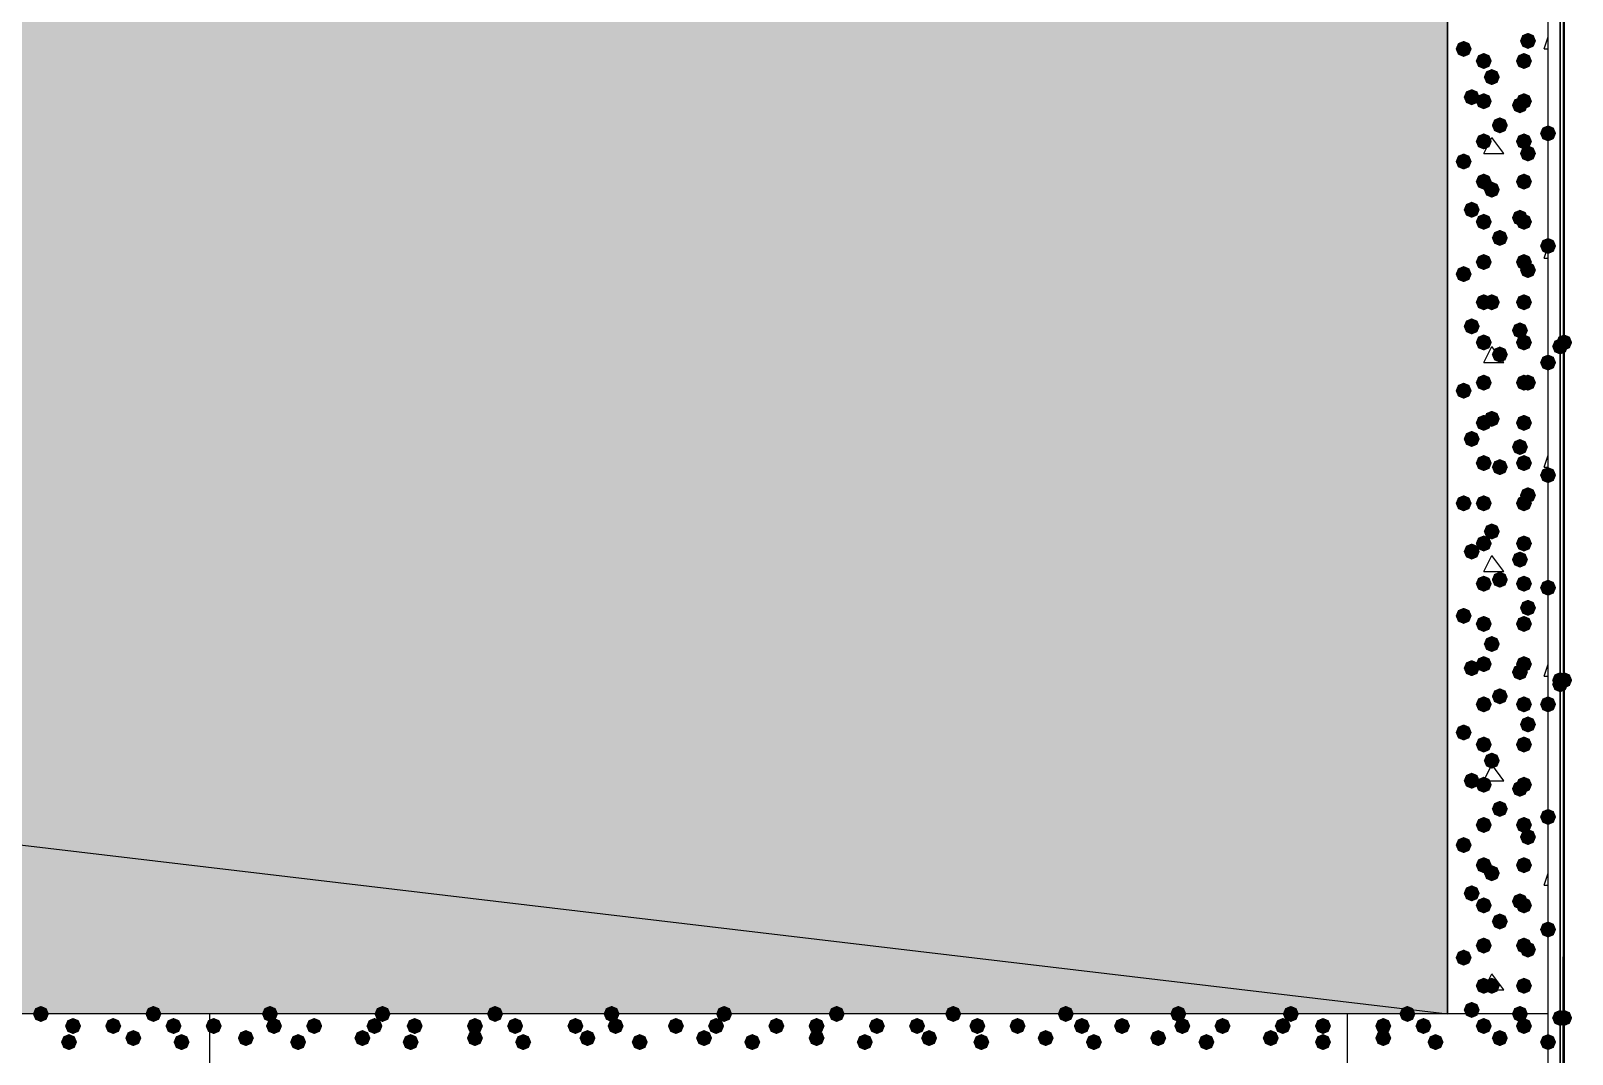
# Model space of a CAD drawing. Header units: millimetres. Extents: x 0 to 420, y 0 to 297.
# Drawn here: x 363.62 to 379.86, y 200.83 to 211.6 of the extents above; entities that cross this region are included whole.
import ezdxf

# ---------------------------------------------------------------- set-up
doc = ezdxf.new("R2010")
doc.units = ezdxf.units.MM
doc.layers.get('0').update_dxf_attribs({"linetype": 'CONTINUOUS'})

msp = doc.modelspace()

# ---------------------------------------------------------------- hatches: boundary and pattern name
at = {"true_color": 0x000007}
h = msp.add_hatch(color=0, dxfattribs=at)
h.paths.add_polyline_path([(379.73, 243.755333), (379.73, 100.160667)], flags=0)
h.paths.add_polyline_path([(379.73, 100.160667), (379.73, 243.755333)], flags=0)
at = {"true_color": 0x000008}
h = msp.add_hatch(color=0, dxfattribs=at)
h.paths.add_polyline_path([(378.544667, 220.345), (217.17, 220.345), (378.544667, 201.252667)], flags=0)
h.paths.add_polyline_path([(217.17, 220.345), (378.544667, 201.252667), (217.17, 201.252667)], flags=0)
for points in [[(379.476, 211.497333), (379.451129, 211.437537), (379.391333, 211.412667), (379.331537, 211.437537), (379.306667, 211.497333), (379.331537, 211.557129), (379.391333, 211.582), (379.451129, 211.557129)], [(378.798667, 211.412667), (378.773796, 211.352871), (378.714, 211.328), (378.654204, 211.352871), (378.629333, 211.412667), (378.654204, 211.472462), (378.714, 211.497333), (378.773796, 211.472463)], [(379.010333, 211.285667), (378.985463, 211.225871), (378.925667, 211.201), (378.865871, 211.225871), (378.841, 211.285667), (378.865871, 211.345462), (378.925667, 211.370333), (378.985462, 211.345463)], [(379.433667, 211.285667), (379.408796, 211.225871), (379.349, 211.201), (379.289204, 211.225871), (379.264333, 211.285667), (379.289204, 211.345462), (379.349, 211.370333), (379.408796, 211.345463)], [(379.095, 211.116333), (379.070129, 211.056537), (379.010333, 211.031667), (378.950538, 211.056537), (378.925667, 211.116333), (378.950537, 211.176129), (379.010333, 211.201), (379.070129, 211.176129)], [(378.883333, 210.904667), (378.858462, 210.844871), (378.798667, 210.82), (378.738871, 210.844871), (378.714, 210.904667), (378.738871, 210.964462), (378.798667, 210.989333), (378.858462, 210.964463)], [(379.010333, 210.862333), (378.985463, 210.802537), (378.925667, 210.777667), (378.865871, 210.802537), (378.841, 210.862333), (378.865871, 210.922129), (378.925667, 210.947), (378.985462, 210.922129)], [(379.391333, 210.82), (379.366463, 210.760204), (379.306667, 210.735333), (379.246871, 210.760204), (379.222, 210.82), (379.246871, 210.879796), (379.306667, 210.904667), (379.366462, 210.879796)], [(379.433667, 210.862333), (379.408796, 210.802537), (379.349, 210.777667), (379.289204, 210.802537), (379.264333, 210.862333), (379.289204, 210.922129), (379.349, 210.947), (379.408796, 210.922129)], [(379.179667, 210.608333), (379.154796, 210.548537), (379.095, 210.523667), (379.035204, 210.548537), (379.010333, 210.608333), (379.035204, 210.668129), (379.095, 210.693), (379.154796, 210.668129)], [(379.687667, 210.523667), (379.662796, 210.463871), (379.603, 210.439), (379.543204, 210.463871), (379.518333, 210.523667), (379.543204, 210.583462), (379.603, 210.608333), (379.662796, 210.583463)], [(379.010333, 210.439), (378.985463, 210.379204), (378.925667, 210.354333), (378.865871, 210.379204), (378.841, 210.439), (378.865871, 210.498796), (378.925667, 210.523667), (378.985462, 210.498796)], [(379.433667, 210.439), (379.408796, 210.379204), (379.349, 210.354333), (379.289204, 210.379204), (379.264333, 210.439), (379.289204, 210.498796), (379.349, 210.523667), (379.408796, 210.498796)], [(378.798667, 210.227333), (378.773796, 210.167537), (378.714, 210.142667), (378.654204, 210.167537), (378.629333, 210.227333), (378.654204, 210.287129), (378.714, 210.312), (378.773796, 210.287129)], [(379.476, 210.312), (379.451129, 210.252204), (379.391333, 210.227333), (379.331537, 210.252204), (379.306667, 210.312), (379.331537, 210.371796), (379.391333, 210.396667), (379.451129, 210.371796)], [(379.010333, 210.015667), (378.985463, 209.955871), (378.925667, 209.931), (378.865871, 209.955871), (378.841, 210.015667), (378.865871, 210.075462), (378.925667, 210.100333), (378.985462, 210.075463)], [(379.433667, 210.015667), (379.408796, 209.955871), (379.349, 209.931), (379.289204, 209.955871), (379.264333, 210.015667), (379.289204, 210.075462), (379.349, 210.100333), (379.408796, 210.075463)], [(379.095, 209.931), (379.070129, 209.871204), (379.010333, 209.846333), (378.950538, 209.871204), (378.925667, 209.931), (378.950537, 209.990796), (379.010333, 210.015667), (379.070129, 209.990796)], [(378.883333, 209.719333), (378.858462, 209.659538), (378.798667, 209.634667), (378.738871, 209.659538), (378.714, 209.719333), (378.738871, 209.779129), (378.798667, 209.804), (378.858462, 209.779129)], [(379.010333, 209.592333), (378.985463, 209.532537), (378.925667, 209.507667), (378.865871, 209.532537), (378.841, 209.592333), (378.865871, 209.652129), (378.925667, 209.677), (378.985462, 209.652129)], [(379.391333, 209.634667), (379.366463, 209.574871), (379.306667, 209.55), (379.246871, 209.574871), (379.222, 209.634667), (379.246871, 209.694462), (379.306667, 209.719333), (379.366462, 209.694463)], [(379.433667, 209.592333), (379.408796, 209.532537), (379.349, 209.507667), (379.289204, 209.532537), (379.264333, 209.592333), (379.289204, 209.652129), (379.349, 209.677), (379.408796, 209.652129)], [(379.179667, 209.423), (379.154796, 209.363204), (379.095, 209.338333), (379.035204, 209.363204), (379.010333, 209.423), (379.035204, 209.482796), (379.095, 209.507667), (379.154796, 209.482796)], [(379.687667, 209.338333), (379.662796, 209.278537), (379.603, 209.253667), (379.543204, 209.278537), (379.518333, 209.338333), (379.543204, 209.398129), (379.603, 209.423), (379.662796, 209.398129)], [(378.798667, 209.042), (378.773796, 208.982204), (378.714, 208.957333), (378.654204, 208.982204), (378.629333, 209.042), (378.654204, 209.101796), (378.714, 209.126667), (378.773796, 209.101796)], [(379.010333, 209.169), (378.985463, 209.109204), (378.925667, 209.084333), (378.865871, 209.109204), (378.841, 209.169), (378.865871, 209.228796), (378.925667, 209.253667), (378.985462, 209.228796)], [(379.433667, 209.169), (379.408796, 209.109204), (379.349, 209.084333), (379.289204, 209.109204), (379.264333, 209.169), (379.289204, 209.228796), (379.349, 209.253667), (379.408796, 209.228796)], [(379.476, 209.084333), (379.451129, 209.024538), (379.391333, 208.999667), (379.331537, 209.024538), (379.306667, 209.084333), (379.331537, 209.144129), (379.391333, 209.169), (379.451129, 209.144129)], [(379.010333, 208.745667), (378.985463, 208.685871), (378.925667, 208.661), (378.865871, 208.685871), (378.841, 208.745667), (378.865871, 208.805462), (378.925667, 208.830333), (378.985462, 208.805463)], [(379.095, 208.745667), (379.070129, 208.685871), (379.010333, 208.661), (378.950538, 208.685871), (378.925667, 208.745667), (378.950537, 208.805462), (379.010333, 208.830333), (379.070129, 208.805463)], [(379.433667, 208.745667), (379.408796, 208.685871), (379.349, 208.661), (379.289204, 208.685871), (379.264333, 208.745667), (379.289204, 208.805462), (379.349, 208.830333), (379.408796, 208.805463)], [(378.883333, 208.491667), (378.858462, 208.431871), (378.798667, 208.407), (378.738871, 208.431871), (378.714, 208.491667), (378.738871, 208.551462), (378.798667, 208.576333), (378.858462, 208.551463)], [(379.391333, 208.449333), (379.366463, 208.389537), (379.306667, 208.364667), (379.246871, 208.389537), (379.222, 208.449333), (379.246871, 208.509129), (379.306667, 208.534), (379.366462, 208.509129)], [(379.010333, 208.322333), (378.985463, 208.262537), (378.925667, 208.237667), (378.865871, 208.262537), (378.841, 208.322333), (378.865871, 208.382129), (378.925667, 208.407), (378.985462, 208.382129)], [(379.433667, 208.322333), (379.408796, 208.262537), (379.349, 208.237667), (379.289204, 208.262537), (379.264333, 208.322333), (379.289204, 208.382129), (379.349, 208.407), (379.408796, 208.382129)], [(379.179667, 208.195333), (379.154796, 208.135537), (379.095, 208.110667), (379.035204, 208.135537), (379.010333, 208.195333), (379.035204, 208.255129), (379.095, 208.28), (379.154796, 208.255129)], [(379.687667, 208.110667), (379.662796, 208.050871), (379.603, 208.026), (379.543204, 208.050871), (379.518333, 208.110667), (379.543204, 208.170462), (379.603, 208.195333), (379.662796, 208.170463)], [(379.010333, 207.899), (378.985463, 207.839204), (378.925667, 207.814333), (378.865871, 207.839204), (378.841, 207.899), (378.865871, 207.958796), (378.925667, 207.983667), (378.985462, 207.958796)], [(379.433667, 207.899), (379.408796, 207.839204), (379.349, 207.814333), (379.289204, 207.839204), (379.264333, 207.899), (379.289204, 207.958796), (379.349, 207.983667), (379.408796, 207.958796)], [(379.476, 207.899), (379.451129, 207.839204), (379.391333, 207.814333), (379.331537, 207.839204), (379.306667, 207.899), (379.331537, 207.958796), (379.391333, 207.983667), (379.451129, 207.958796)], [(378.798667, 207.814333), (378.773796, 207.754537), (378.714, 207.729667), (378.654204, 207.754537), (378.629333, 207.814333), (378.654204, 207.874129), (378.714, 207.899), (378.773796, 207.874129)], [(379.010333, 207.475667), (378.985463, 207.415871), (378.925667, 207.391), (378.865871, 207.415871), (378.841, 207.475667), (378.865871, 207.535462), (378.925667, 207.560333), (378.985462, 207.535463)], [(379.095, 207.518), (379.070129, 207.458204), (379.010333, 207.433333), (378.950538, 207.458204), (378.925667, 207.518), (378.950537, 207.577796), (379.010333, 207.602667), (379.070129, 207.577796)], [(379.433667, 207.475667), (379.408796, 207.415871), (379.349, 207.391), (379.289204, 207.415871), (379.264333, 207.475667), (379.289204, 207.535462), (379.349, 207.560333), (379.408796, 207.535463)], [(378.883333, 207.306333), (378.858462, 207.246537), (378.798667, 207.221667), (378.738871, 207.246537), (378.714, 207.306333), (378.738871, 207.366129), (378.798667, 207.391), (378.858462, 207.366129)], [(379.391333, 207.221667), (379.366463, 207.161871), (379.306667, 207.137), (379.246871, 207.161871), (379.222, 207.221667), (379.246871, 207.281462), (379.306667, 207.306333), (379.366462, 207.281463)], [(379.010333, 207.052333), (378.985463, 206.992537), (378.925667, 206.967667), (378.865871, 206.992537), (378.841, 207.052333), (378.865871, 207.112129), (378.925667, 207.137), (378.985462, 207.112129)], [(379.179667, 207.01), (379.154796, 206.950204), (379.095, 206.925333), (379.035204, 206.950204), (379.010333, 207.01), (379.035204, 207.069796), (379.095, 207.094667), (379.154796, 207.069796)], [(379.433667, 207.052333), (379.408796, 206.992537), (379.349, 206.967667), (379.289204, 206.992537), (379.264333, 207.052333), (379.289204, 207.112129), (379.349, 207.137), (379.408796, 207.112129)], [(379.687667, 206.925333), (379.662796, 206.865537), (379.603, 206.840667), (379.543204, 206.865537), (379.518333, 206.925333), (379.543204, 206.985129), (379.603, 207.01), (379.662796, 206.985129)], [(378.798667, 206.629), (378.773796, 206.569204), (378.714, 206.544333), (378.654204, 206.569204), (378.629333, 206.629), (378.654204, 206.688796), (378.714, 206.713667), (378.773796, 206.688796)], [(379.010333, 206.629), (378.985463, 206.569204), (378.925667, 206.544333), (378.865871, 206.569204), (378.841, 206.629), (378.865871, 206.688796), (378.925667, 206.713667), (378.985462, 206.688796)], [(379.433667, 206.629), (379.408796, 206.569204), (379.349, 206.544333), (379.289204, 206.569204), (379.264333, 206.629), (379.289204, 206.688796), (379.349, 206.713667), (379.408796, 206.688796)], [(379.476, 206.713667), (379.451129, 206.653871), (379.391333, 206.629), (379.331537, 206.653871), (379.306667, 206.713667), (379.331537, 206.773462), (379.391333, 206.798333), (379.451129, 206.773463)], [(379.095, 206.332667), (379.070129, 206.272871), (379.010333, 206.248), (378.950538, 206.272871), (378.925667, 206.332667), (378.950537, 206.392462), (379.010333, 206.417333), (379.070129, 206.392463)], [(378.883333, 206.121), (378.858462, 206.061204), (378.798667, 206.036333), (378.738871, 206.061204), (378.714, 206.121), (378.738871, 206.180796), (378.798667, 206.205667), (378.858462, 206.180796)], [(379.010333, 206.205667), (378.985463, 206.145871), (378.925667, 206.121), (378.865871, 206.145871), (378.841, 206.205667), (378.865871, 206.265462), (378.925667, 206.290333), (378.985462, 206.265463)], [(379.433667, 206.205667), (379.408796, 206.145871), (379.349, 206.121), (379.289204, 206.145871), (379.264333, 206.205667), (379.289204, 206.265462), (379.349, 206.290333), (379.408796, 206.265463)], [(379.391333, 206.036333), (379.366463, 205.976537), (379.306667, 205.951667), (379.246871, 205.976537), (379.222, 206.036333), (379.246871, 206.096129), (379.306667, 206.121), (379.366462, 206.096129)], [(379.010333, 205.782333), (378.985463, 205.722537), (378.925667, 205.697667), (378.865871, 205.722537), (378.841, 205.782333), (378.865871, 205.842129), (378.925667, 205.867), (378.985462, 205.842129)], [(379.179667, 205.824667), (379.154796, 205.764871), (379.095, 205.74), (379.035204, 205.764871), (379.010333, 205.824667), (379.035204, 205.884462), (379.095, 205.909333), (379.154796, 205.884463)], [(379.433667, 205.782333), (379.408796, 205.722537), (379.349, 205.697667), (379.289204, 205.722537), (379.264333, 205.782333), (379.289204, 205.842129), (379.349, 205.867), (379.408796, 205.842129)], [(379.687667, 205.74), (379.662796, 205.680204), (379.603, 205.655333), (379.543204, 205.680204), (379.518333, 205.74), (379.543204, 205.799796), (379.603, 205.824667), (379.662796, 205.799796)], [(379.476, 205.528333), (379.451129, 205.468537), (379.391333, 205.443667), (379.331537, 205.468537), (379.306667, 205.528333), (379.331537, 205.588129), (379.391333, 205.613), (379.451129, 205.588129)], [(378.798667, 205.443667), (378.773796, 205.383871), (378.714, 205.359), (378.654204, 205.383871), (378.629333, 205.443667), (378.654204, 205.503462), (378.714, 205.528333), (378.773796, 205.503463)], [(379.010333, 205.359), (378.985463, 205.299204), (378.925667, 205.274333), (378.865871, 205.299204), (378.841, 205.359), (378.865871, 205.418796), (378.925667, 205.443667), (378.985462, 205.418796)], [(379.433667, 205.359), (379.408796, 205.299204), (379.349, 205.274333), (379.289204, 205.299204), (379.264333, 205.359), (379.289204, 205.418796), (379.349, 205.443667), (379.408796, 205.418796)], [(379.095, 205.147333), (379.070129, 205.087537), (379.010333, 205.062667), (378.950538, 205.087537), (378.925667, 205.147333), (378.950537, 205.207129), (379.010333, 205.232), (379.070129, 205.207129)], [(378.883333, 204.893333), (378.858462, 204.833537), (378.798667, 204.808667), (378.738871, 204.833537), (378.714, 204.893333), (378.738871, 204.953129), (378.798667, 204.978), (378.858462, 204.953129)], [(379.010333, 204.935667), (378.985463, 204.875871), (378.925667, 204.851), (378.865871, 204.875871), (378.841, 204.935667), (378.865871, 204.995462), (378.925667, 205.020333), (378.985462, 204.995463)], [(379.391333, 204.851), (379.366463, 204.791204), (379.306667, 204.766333), (379.246871, 204.791204), (379.222, 204.851), (379.246871, 204.910796), (379.306667, 204.935667), (379.366462, 204.910796)], [(379.433667, 204.935667), (379.408796, 204.875871), (379.349, 204.851), (379.289204, 204.875871), (379.264333, 204.935667), (379.289204, 204.995462), (379.349, 205.020333), (379.408796, 204.995463)], [(379.010333, 204.512333), (378.985463, 204.452537), (378.925667, 204.427667), (378.865871, 204.452537), (378.841, 204.512333), (378.865871, 204.572129), (378.925667, 204.597), (378.985462, 204.572129)], [(379.179667, 204.597), (379.154796, 204.537204), (379.095, 204.512333), (379.035204, 204.537204), (379.010333, 204.597), (379.035204, 204.656796), (379.095, 204.681667), (379.154796, 204.656796)], [(379.433667, 204.512333), (379.408796, 204.452537), (379.349, 204.427667), (379.289204, 204.452537), (379.264333, 204.512333), (379.289204, 204.572129), (379.349, 204.597), (379.408796, 204.572129)], [(379.687667, 204.512333), (379.662796, 204.452537), (379.603, 204.427667), (379.543204, 204.452537), (379.518333, 204.512333), (379.543204, 204.572129), (379.603, 204.597), (379.662796, 204.572129)], [(378.798667, 204.216), (378.773796, 204.156204), (378.714, 204.131333), (378.654204, 204.156204), (378.629333, 204.216), (378.654204, 204.275796), (378.714, 204.300667), (378.773796, 204.275796)], [(379.476, 204.300667), (379.451129, 204.240871), (379.391333, 204.216), (379.331537, 204.240871), (379.306667, 204.300667), (379.331537, 204.360462), (379.391333, 204.385333), (379.451129, 204.360463)], [(379.010333, 204.089), (378.985463, 204.029204), (378.925667, 204.004333), (378.865871, 204.029204), (378.841, 204.089), (378.865871, 204.148796), (378.925667, 204.173667), (378.985462, 204.148796)], [(379.433667, 204.089), (379.408796, 204.029204), (379.349, 204.004333), (379.289204, 204.029204), (379.264333, 204.089), (379.289204, 204.148796), (379.349, 204.173667), (379.408796, 204.148796)], [(379.095, 203.919667), (379.070129, 203.859871), (379.010333, 203.835), (378.950538, 203.859871), (378.925667, 203.919667), (378.950537, 203.979462), (379.010333, 204.004333), (379.070129, 203.979463)], [(378.883333, 203.708), (378.858462, 203.648204), (378.798667, 203.623333), (378.738871, 203.648204), (378.714, 203.708), (378.738871, 203.767796), (378.798667, 203.792667), (378.858462, 203.767796)], [(379.010333, 203.665667), (378.985463, 203.605871), (378.925667, 203.581), (378.865871, 203.605871), (378.841, 203.665667), (378.865871, 203.725462), (378.925667, 203.750333), (378.985462, 203.725463)], [(379.433667, 203.665667), (379.408796, 203.605871), (379.349, 203.581), (379.289204, 203.605871), (379.264333, 203.665667), (379.289204, 203.725462), (379.349, 203.750333), (379.408796, 203.725463)], [(379.391333, 203.623333), (379.366463, 203.563538), (379.306667, 203.538667), (379.246871, 203.563538), (379.222, 203.623333), (379.246871, 203.683129), (379.306667, 203.708), (379.366462, 203.683129)], [(379.179667, 203.411667), (379.154796, 203.351871), (379.095, 203.327), (379.035204, 203.351871), (379.010333, 203.411667), (379.035204, 203.471462), (379.095, 203.496333), (379.154796, 203.471463)], [(379.010333, 203.242333), (378.985463, 203.182537), (378.925667, 203.157667), (378.865871, 203.182537), (378.841, 203.242333), (378.865871, 203.302129), (378.925667, 203.327), (378.985462, 203.302129)], [(379.433667, 203.242333), (379.408796, 203.182537), (379.349, 203.157667), (379.289204, 203.182537), (379.264333, 203.242333), (379.289204, 203.302129), (379.349, 203.327), (379.408796, 203.302129)], [(379.687667, 203.327), (379.662796, 203.267204), (379.603, 203.242333), (379.543204, 203.267204), (379.518333, 203.327), (379.543204, 203.386796), (379.603, 203.411667), (379.662796, 203.386796)], [(378.798667, 203.030667), (378.773796, 202.970871), (378.714, 202.946), (378.654204, 202.970871), (378.629333, 203.030667), (378.654204, 203.090462), (378.714, 203.115333), (378.773796, 203.090463)], [(379.476, 203.115333), (379.451129, 203.055537), (379.391333, 203.030667), (379.331537, 203.055537), (379.306667, 203.115333), (379.331537, 203.175129), (379.391333, 203.2), (379.451129, 203.175129)], [(379.010333, 202.819), (378.985463, 202.759204), (378.925667, 202.734333), (378.865871, 202.759204), (378.841, 202.819), (378.865871, 202.878796), (378.925667, 202.903667), (378.985462, 202.878796)], [(379.095, 202.734333), (379.070129, 202.674537), (379.010333, 202.649667), (378.950538, 202.674537), (378.925667, 202.734333), (378.950537, 202.794129), (379.010333, 202.819), (379.070129, 202.794129)], [(379.433667, 202.819), (379.408796, 202.759204), (379.349, 202.734333), (379.289204, 202.759204), (379.264333, 202.819), (379.289204, 202.878796), (379.349, 202.903667), (379.408796, 202.878796)], [(378.883333, 202.522667), (378.858462, 202.462871), (378.798667, 202.438), (378.738871, 202.462871), (378.714, 202.522667), (378.738871, 202.582462), (378.798667, 202.607333), (378.858462, 202.582463)], [(379.010333, 202.395667), (378.985463, 202.335871), (378.925667, 202.311), (378.865871, 202.335871), (378.841, 202.395667), (378.865871, 202.455462), (378.925667, 202.480333), (378.985462, 202.455463)], [(379.391333, 202.438), (379.366463, 202.378204), (379.306667, 202.353333), (379.246871, 202.378204), (379.222, 202.438), (379.246871, 202.497796), (379.306667, 202.522667), (379.366462, 202.497796)], [(379.433667, 202.395667), (379.408796, 202.335871), (379.349, 202.311), (379.289204, 202.335871), (379.264333, 202.395667), (379.289204, 202.455462), (379.349, 202.480333), (379.408796, 202.455463)], [(379.179667, 202.226333), (379.154796, 202.166537), (379.095, 202.141667), (379.035204, 202.166537), (379.010333, 202.226333), (379.035204, 202.286129), (379.095, 202.311), (379.154796, 202.286129)], [(379.687667, 202.141667), (379.662796, 202.081871), (379.603, 202.057), (379.543204, 202.081871), (379.518333, 202.141667), (379.543204, 202.201462), (379.603, 202.226333), (379.662796, 202.201463)], [(379.010333, 201.972333), (378.985463, 201.912537), (378.925667, 201.887667), (378.865871, 201.912537), (378.841, 201.972333), (378.865871, 202.032129), (378.925667, 202.057), (378.985462, 202.032129)], [(379.433667, 201.972333), (379.408796, 201.912537), (379.349, 201.887667), (379.289204, 201.912537), (379.264333, 201.972333), (379.289204, 202.032129), (379.349, 202.057), (379.408796, 202.032129)], [(379.476, 201.93), (379.451129, 201.870204), (379.391333, 201.845333), (379.331537, 201.870204), (379.306667, 201.93), (379.331537, 201.989796), (379.391333, 202.014667), (379.451129, 201.989796)], [(378.798667, 201.845333), (378.773796, 201.785537), (378.714, 201.760667), (378.654204, 201.785537), (378.629333, 201.845333), (378.654204, 201.905129), (378.714, 201.93), (378.773796, 201.905129)], [(379.010333, 201.549), (378.985463, 201.489204), (378.925667, 201.464333), (378.865871, 201.489204), (378.841, 201.549), (378.865871, 201.608796), (378.925667, 201.633667), (378.985462, 201.608796)], [(379.095, 201.549), (379.070129, 201.489204), (379.010333, 201.464333), (378.950538, 201.489204), (378.925667, 201.549), (378.950537, 201.608796), (379.010333, 201.633667), (379.070129, 201.608796)], [(379.433667, 201.549), (379.408796, 201.489204), (379.349, 201.464333), (379.289204, 201.489204), (379.264333, 201.549), (379.289204, 201.608796), (379.349, 201.633667), (379.408796, 201.608796)], [(366.225667, 201.252667), (366.200796, 201.192871), (366.141, 201.168), (366.081204, 201.192871), (366.056333, 201.252667), (366.081204, 201.312462), (366.141, 201.337333), (366.200796, 201.312463)], [(367.411, 201.252667), (367.386129, 201.192871), (367.326333, 201.168), (367.266538, 201.192871), (367.241667, 201.252667), (367.266537, 201.312462), (367.326333, 201.337333), (367.386129, 201.312463)], [(368.596333, 201.252667), (368.571462, 201.192871), (368.511667, 201.168), (368.451871, 201.192871), (368.427, 201.252667), (368.451871, 201.312462), (368.511667, 201.337333), (368.571462, 201.312463)], [(369.824, 201.252667), (369.799129, 201.192871), (369.739333, 201.168), (369.679537, 201.192871), (369.654667, 201.252667), (369.679537, 201.312462), (369.739333, 201.337333), (369.799129, 201.312463)], [(371.009333, 201.252667), (370.984462, 201.192871), (370.924667, 201.168), (370.864871, 201.192871), (370.84, 201.252667), (370.864871, 201.312462), (370.924667, 201.337333), (370.984462, 201.312463)], [(372.194667, 201.252667), (372.169796, 201.192871), (372.11, 201.168), (372.050204, 201.192871), (372.025333, 201.252667), (372.050204, 201.312462), (372.11, 201.337333), (372.169796, 201.312463)], [(373.422333, 201.252667), (373.397462, 201.192871), (373.337667, 201.168), (373.277871, 201.192871), (373.253, 201.252667), (373.277871, 201.312462), (373.337667, 201.337333), (373.397462, 201.312463)], [(374.607667, 201.252667), (374.582796, 201.192871), (374.523, 201.168), (374.463204, 201.192871), (374.438333, 201.252667), (374.463204, 201.312462), (374.523, 201.337333), (374.582796, 201.312463)], [(375.793, 201.252667), (375.768129, 201.192871), (375.708333, 201.168), (375.648537, 201.192871), (375.623667, 201.252667), (375.648537, 201.312462), (375.708333, 201.337333), (375.768129, 201.312463)], [(376.978333, 201.252667), (376.953463, 201.192871), (376.893667, 201.168), (376.833871, 201.192871), (376.809, 201.252667), (376.833871, 201.312462), (376.893667, 201.337333), (376.953462, 201.312463)], [(378.883333, 201.295), (378.858462, 201.235204), (378.798667, 201.210333), (378.738871, 201.235204), (378.714, 201.295), (378.738871, 201.354796), (378.798667, 201.379667), (378.858462, 201.354796)], [(365.633, 201.125667), (365.608129, 201.065871), (365.548333, 201.041), (365.488538, 201.065871), (365.463667, 201.125667), (365.488537, 201.185462), (365.548333, 201.210333), (365.608129, 201.185463)], [(366.268, 201.125667), (366.243129, 201.065871), (366.183333, 201.041), (366.123538, 201.065871), (366.098667, 201.125667), (366.123537, 201.185462), (366.183333, 201.210333), (366.243129, 201.185463)], [(366.691333, 201.125667), (366.666462, 201.065871), (366.606667, 201.041), (366.546871, 201.065871), (366.522, 201.125667), (366.546871, 201.185462), (366.606667, 201.210333), (366.666462, 201.185463)], [(367.326333, 201.125667), (367.301462, 201.065871), (367.241667, 201.041), (367.181871, 201.065871), (367.157, 201.125667), (367.181871, 201.185462), (367.241667, 201.210333), (367.301462, 201.185463)], [(367.749667, 201.125667), (367.724796, 201.065871), (367.665, 201.041), (367.605204, 201.065871), (367.580333, 201.125667), (367.605204, 201.185462), (367.665, 201.210333), (367.724796, 201.185463)], [(368.384667, 201.125667), (368.359796, 201.065871), (368.3, 201.041), (368.240204, 201.065871), (368.215333, 201.125667), (368.240204, 201.185462), (368.3, 201.210333), (368.359796, 201.185463)], [(368.808, 201.125667), (368.783129, 201.065871), (368.723333, 201.041), (368.663537, 201.065871), (368.638667, 201.125667), (368.663537, 201.185462), (368.723333, 201.210333), (368.783129, 201.185463)], [(369.443, 201.125667), (369.418129, 201.065871), (369.358333, 201.041), (369.298537, 201.065871), (369.273667, 201.125667), (369.298537, 201.185462), (369.358333, 201.210333), (369.418129, 201.185463)], [(369.866333, 201.125667), (369.841462, 201.065871), (369.781667, 201.041), (369.721871, 201.065871), (369.697, 201.125667), (369.721871, 201.185462), (369.781667, 201.210333), (369.841462, 201.185463)], [(370.501333, 201.125667), (370.476462, 201.065871), (370.416667, 201.041), (370.356871, 201.065871), (370.332, 201.125667), (370.356871, 201.185462), (370.416667, 201.210333), (370.476462, 201.185463)], [(370.924667, 201.125667), (370.899796, 201.065871), (370.84, 201.041), (370.780204, 201.065871), (370.755333, 201.125667), (370.780204, 201.185462), (370.84, 201.210333), (370.899796, 201.185463)], [(371.559667, 201.125667), (371.534796, 201.065871), (371.475, 201.041), (371.415204, 201.065871), (371.390333, 201.125667), (371.415204, 201.185462), (371.475, 201.210333), (371.534796, 201.185463)], [(371.983, 201.125667), (371.958129, 201.065871), (371.898333, 201.041), (371.838538, 201.065871), (371.813667, 201.125667), (371.838537, 201.185462), (371.898333, 201.210333), (371.958129, 201.185463)], [(372.618, 201.125667), (372.593129, 201.065871), (372.533333, 201.041), (372.473538, 201.065871), (372.448667, 201.125667), (372.473537, 201.185462), (372.533333, 201.210333), (372.593129, 201.185463)], [(373.041333, 201.125667), (373.016462, 201.065871), (372.956667, 201.041), (372.896871, 201.065871), (372.872, 201.125667), (372.896871, 201.185462), (372.956667, 201.210333), (373.016462, 201.185463)], [(373.676333, 201.125667), (373.651462, 201.065871), (373.591667, 201.041), (373.531871, 201.065871), (373.507, 201.125667), (373.531871, 201.185462), (373.591667, 201.210333), (373.651462, 201.185463)], [(374.099667, 201.125667), (374.074796, 201.065871), (374.015, 201.041), (373.955204, 201.065871), (373.930333, 201.125667), (373.955204, 201.185462), (374.015, 201.210333), (374.074796, 201.185463)], [(374.777, 201.125667), (374.752129, 201.065871), (374.692333, 201.041), (374.632538, 201.065871), (374.607667, 201.125667), (374.632537, 201.185462), (374.692333, 201.210333), (374.752129, 201.185463)], [(375.200333, 201.125667), (375.175462, 201.065871), (375.115667, 201.041), (375.055871, 201.065871), (375.031, 201.125667), (375.055871, 201.185462), (375.115667, 201.210333), (375.175462, 201.185463)], [(375.835333, 201.125667), (375.810462, 201.065871), (375.750667, 201.041), (375.690871, 201.065871), (375.666, 201.125667), (375.690871, 201.185462), (375.750667, 201.210333), (375.810462, 201.185463)], [(376.258667, 201.125667), (376.233796, 201.065871), (376.174, 201.041), (376.114204, 201.065871), (376.089333, 201.125667), (376.114204, 201.185462), (376.174, 201.210333), (376.233796, 201.185463)], [(376.893667, 201.125667), (376.868796, 201.065871), (376.809, 201.041), (376.749204, 201.065871), (376.724333, 201.125667), (376.749204, 201.185462), (376.809, 201.210333), (376.868796, 201.185463)], [(377.317, 201.125667), (377.292129, 201.065871), (377.232333, 201.041), (377.172537, 201.065871), (377.147667, 201.125667), (377.172537, 201.185462), (377.232333, 201.210333), (377.292129, 201.185463)], [(365.971667, 200.998667), (365.946796, 200.938871), (365.887, 200.914), (365.827204, 200.938871), (365.802333, 200.998667), (365.827204, 201.058462), (365.887, 201.083333), (365.946796, 201.058463)], [(366.522, 200.956333), (366.497129, 200.896537), (366.437333, 200.871667), (366.377538, 200.896537), (366.352667, 200.956333), (366.377537, 201.016129), (366.437333, 201.041), (366.497129, 201.016129)], [(367.199333, 200.998667), (367.174462, 200.938871), (367.114667, 200.914), (367.054871, 200.938871), (367.03, 200.998667), (367.054871, 201.058462), (367.114667, 201.083333), (367.174462, 201.058463)], [(367.707333, 200.956333), (367.682462, 200.896537), (367.622667, 200.871667), (367.562871, 200.896537), (367.538, 200.956333), (367.562871, 201.016129), (367.622667, 201.041), (367.682462, 201.016129)], [(368.384667, 200.998667), (368.359796, 200.938871), (368.3, 200.914), (368.240204, 200.938871), (368.215333, 200.998667), (368.240204, 201.058462), (368.3, 201.083333), (368.359796, 201.058463)], [(368.892667, 200.956333), (368.867796, 200.896537), (368.808, 200.871667), (368.748204, 200.896537), (368.723333, 200.956333), (368.748204, 201.016129), (368.808, 201.041), (368.867796, 201.016129)], [(369.57, 200.998667), (369.545129, 200.938871), (369.485333, 200.914), (369.425538, 200.938871), (369.400667, 200.998667), (369.425537, 201.058462), (369.485333, 201.083333), (369.545129, 201.058463)], [(370.120333, 200.956333), (370.095463, 200.896537), (370.035667, 200.871667), (369.975871, 200.896537), (369.951, 200.956333), (369.975871, 201.016129), (370.035667, 201.041), (370.095462, 201.016129)], [(370.797667, 200.998667), (370.772796, 200.938871), (370.713, 200.914), (370.653204, 200.938871), (370.628333, 200.998667), (370.653204, 201.058462), (370.713, 201.083333), (370.772796, 201.058463)], [(371.305667, 200.956333), (371.280796, 200.896537), (371.221, 200.871667), (371.161204, 200.896537), (371.136333, 200.956333), (371.161204, 201.016129), (371.221, 201.041), (371.280796, 201.016129)], [(371.983, 200.998667), (371.958129, 200.938871), (371.898333, 200.914), (371.838538, 200.938871), (371.813667, 200.998667), (371.838537, 201.058462), (371.898333, 201.083333), (371.958129, 201.058463)], [(372.491, 200.956333), (372.466129, 200.896537), (372.406333, 200.871667), (372.346537, 200.896537), (372.321667, 200.956333), (372.346537, 201.016129), (372.406333, 201.041), (372.466129, 201.016129)], [(373.168333, 200.998667), (373.143462, 200.938871), (373.083667, 200.914), (373.023871, 200.938871), (372.999, 200.998667), (373.023871, 201.058462), (373.083667, 201.083333), (373.143462, 201.058463)], [(373.718667, 200.956333), (373.693796, 200.896537), (373.634, 200.871667), (373.574204, 200.896537), (373.549333, 200.956333), (373.574204, 201.016129), (373.634, 201.041), (373.693796, 201.016129)], [(374.396, 200.998667), (374.371129, 200.938871), (374.311333, 200.914), (374.251537, 200.938871), (374.226667, 200.998667), (374.251537, 201.058462), (374.311333, 201.083333), (374.371129, 201.058463)], [(374.904, 200.956333), (374.879129, 200.896537), (374.819333, 200.871667), (374.759537, 200.896537), (374.734667, 200.956333), (374.759537, 201.016129), (374.819333, 201.041), (374.879129, 201.016129)], [(375.581333, 200.998667), (375.556462, 200.938871), (375.496667, 200.914), (375.436871, 200.938871), (375.412, 200.998667), (375.436871, 201.058462), (375.496667, 201.083333), (375.556462, 201.058463)], [(376.089333, 200.956333), (376.064462, 200.896537), (376.004667, 200.871667), (375.944871, 200.896537), (375.92, 200.956333), (375.944871, 201.016129), (376.004667, 201.041), (376.064462, 201.016129)], [(376.766667, 200.998667), (376.741796, 200.938871), (376.682, 200.914), (376.622204, 200.938871), (376.597333, 200.998667), (376.622204, 201.058462), (376.682, 201.083333), (376.741796, 201.058463)], [(377.317, 200.956333), (377.292129, 200.896537), (377.232333, 200.871667), (377.172537, 200.896537), (377.147667, 200.956333), (377.172537, 201.016129), (377.232333, 201.041), (377.292129, 201.016129)]]:
    msp.add_hatch(color=0, dxfattribs=at).paths.add_polyline_path(points, flags=0)
at = {"true_color": 0x0000fe}
for points in [[(379.814667, 208.28), (379.789796, 208.220204), (379.73, 208.195333), (379.670204, 208.220204), (379.645333, 208.28), (379.670204, 208.339796), (379.73, 208.364667), (379.789796, 208.339796)], [(379.814667, 208.28), (379.789796, 208.220204), (379.73, 208.195333), (379.670204, 208.220204), (379.645333, 208.28), (379.670204, 208.339796), (379.73, 208.364667), (379.789796, 208.339796)], [(379.814667, 208.28), (379.789796, 208.220204), (379.73, 208.195333), (379.670204, 208.220204), (379.645333, 208.28), (379.670204, 208.339796), (379.73, 208.364667), (379.789796, 208.339796)], [(379.857, 208.322333), (379.832129, 208.262537), (379.772333, 208.237667), (379.712538, 208.262537), (379.687667, 208.322333), (379.712537, 208.382129), (379.772333, 208.407), (379.832129, 208.382129)], [(379.814667, 204.766333), (379.789796, 204.706537), (379.73, 204.681667), (379.670204, 204.706537), (379.645333, 204.766333), (379.670204, 204.826129), (379.73, 204.851), (379.789796, 204.826129)], [(379.814667, 204.766333), (379.789796, 204.706537), (379.73, 204.681667), (379.670204, 204.706537), (379.645333, 204.766333), (379.670204, 204.826129), (379.73, 204.851), (379.789796, 204.826129)], [(379.814667, 204.724), (379.789796, 204.664204), (379.73, 204.639333), (379.670204, 204.664204), (379.645333, 204.724), (379.670204, 204.783796), (379.73, 204.808667), (379.789796, 204.783796)], [(379.857, 204.766333), (379.832129, 204.706537), (379.772333, 204.681667), (379.712538, 204.706537), (379.687667, 204.766333), (379.712537, 204.826129), (379.772333, 204.851), (379.832129, 204.826129)], [(379.814667, 201.210333), (379.789796, 201.150537), (379.73, 201.125667), (379.670204, 201.150537), (379.645333, 201.210333), (379.670204, 201.270129), (379.73, 201.295), (379.789796, 201.270129)], [(379.814667, 201.210333), (379.789796, 201.150537), (379.73, 201.125667), (379.670204, 201.150537), (379.645333, 201.210333), (379.670204, 201.270129), (379.73, 201.295), (379.789796, 201.270129)], [(379.814667, 201.210333), (379.789796, 201.150537), (379.73, 201.125667), (379.670204, 201.150537), (379.645333, 201.210333), (379.670204, 201.270129), (379.73, 201.295), (379.789796, 201.270129)], [(379.857, 201.210333), (379.832129, 201.150537), (379.772333, 201.125667), (379.712538, 201.150537), (379.687667, 201.210333), (379.712537, 201.270129), (379.772333, 201.295), (379.832129, 201.270129)]]:
    msp.add_hatch(color=0, dxfattribs=at).paths.add_polyline_path(points, flags=0)
at = {"true_color": 0x000007}
for points in [[(363.812667, 201.252667), (363.787796, 201.192871), (363.728, 201.168), (363.668204, 201.192871), (363.643333, 201.252667), (363.668204, 201.312462), (363.728, 201.337333), (363.787796, 201.312463)], [(364.998, 201.252667), (364.973129, 201.192871), (364.913333, 201.168), (364.853538, 201.192871), (364.828667, 201.252667), (364.853537, 201.312462), (364.913333, 201.337333), (364.973129, 201.312463)], [(378.206, 201.252667), (378.181129, 201.192871), (378.121333, 201.168), (378.061537, 201.192871), (378.036667, 201.252667), (378.061537, 201.312462), (378.121333, 201.337333), (378.181129, 201.312463)], [(379.391333, 201.252667), (379.366463, 201.192871), (379.306667, 201.168), (379.246871, 201.192871), (379.222, 201.252667), (379.246871, 201.312462), (379.306667, 201.337333), (379.366462, 201.312463)], [(364.151333, 201.125667), (364.126463, 201.065871), (364.066667, 201.041), (364.006871, 201.065871), (363.982, 201.125667), (364.006871, 201.185462), (364.066667, 201.210333), (364.126462, 201.185463)], [(364.574667, 201.125667), (364.549796, 201.065871), (364.49, 201.041), (364.430204, 201.065871), (364.405333, 201.125667), (364.430204, 201.185462), (364.49, 201.210333), (364.549796, 201.185463)], [(365.209667, 201.125667), (365.184796, 201.065871), (365.125, 201.041), (365.065204, 201.065871), (365.040333, 201.125667), (365.065204, 201.185462), (365.125, 201.210333), (365.184796, 201.185463)], [(377.952, 201.125667), (377.927129, 201.065871), (377.867333, 201.041), (377.807538, 201.065871), (377.782667, 201.125667), (377.807537, 201.185462), (377.867333, 201.210333), (377.927129, 201.185463)], [(378.375333, 201.125667), (378.350462, 201.065871), (378.290667, 201.041), (378.230871, 201.065871), (378.206, 201.125667), (378.230871, 201.185462), (378.290667, 201.210333), (378.350462, 201.185463)], [(379.010333, 201.125667), (378.985463, 201.065871), (378.925667, 201.041), (378.865871, 201.065871), (378.841, 201.125667), (378.865871, 201.185462), (378.925667, 201.210333), (378.985462, 201.185463)], [(379.433667, 201.125667), (379.408796, 201.065871), (379.349, 201.041), (379.289204, 201.065871), (379.264333, 201.125667), (379.289204, 201.185462), (379.349, 201.210333), (379.408796, 201.185463)], [(364.109, 200.956333), (364.084129, 200.896537), (364.024333, 200.871667), (363.964538, 200.896537), (363.939667, 200.956333), (363.964537, 201.016129), (364.024333, 201.041), (364.084129, 201.016129)], [(364.786333, 200.998667), (364.761462, 200.938871), (364.701667, 200.914), (364.641871, 200.938871), (364.617, 200.998667), (364.641871, 201.058462), (364.701667, 201.083333), (364.761462, 201.058463)], [(365.294333, 200.956333), (365.269462, 200.896537), (365.209667, 200.871667), (365.149871, 200.896537), (365.125, 200.956333), (365.149871, 201.016129), (365.209667, 201.041), (365.269462, 201.016129)], [(377.952, 200.998667), (377.927129, 200.938871), (377.867333, 200.914), (377.807538, 200.938871), (377.782667, 200.998667), (377.807537, 201.058462), (377.867333, 201.083333), (377.927129, 201.058463)], [(378.502333, 200.956333), (378.477462, 200.896537), (378.417667, 200.871667), (378.357871, 200.896537), (378.333, 200.956333), (378.357871, 201.016129), (378.417667, 201.041), (378.477462, 201.016129)], [(379.179667, 200.998667), (379.154796, 200.938871), (379.095, 200.914), (379.035204, 200.938871), (379.010333, 200.998667), (379.035204, 201.058462), (379.095, 201.083333), (379.154796, 201.058463)], [(379.687667, 200.956333), (379.662796, 200.896537), (379.603, 200.871667), (379.543204, 200.896537), (379.518333, 200.956333), (379.543204, 201.016129), (379.603, 201.041), (379.662796, 201.016129)]]:
    msp.add_hatch(color=0, dxfattribs=at).paths.add_polyline_path(points, flags=0)

# ---------------------------------------------------------------- linework, layer by layer
at = {"color": 0, "true_color": 0x000007}
for points in [[(379.772333, 100.118333), (379.772333, 243.797667), (379.73, 243.797667)], [(379.73, 243.755333), (379.772333, 243.755333), (379.73, 100.118333)], [(379.73, 243.755333), (379.73, 100.118333)], [(379.73, 243.755333), (379.73, 100.160667), (379.73, 100.118333)], [(379.73, 243.755333), (379.73, 100.160667)], [(379.772333, 243.755333), (379.772333, 100.118333)], [(378.544667, 220.345), (378.544667, 201.252667)], [(379.603, 201.252667), (379.603, 220.345)], [(377.486333, 201.252667), (365.506, 201.252667)]]:
    msp.add_lwpolyline(points, dxfattribs=at)
for points in [[(379.73, 243.755333), (379.73, 100.118333)], [(379.73, 243.755333), (379.73, 100.160667)], [(379.73, 100.160667), (379.73, 243.755333)], [(31.369, 201.252667), (31.369, 177.927), (379.603, 177.927), (379.603, 201.252667), (217.17, 201.252667), (217.17, 222.461667), (193.844333, 222.461667), (193.844333, 201.252667)], [(31.369, 201.252667), (31.369, 177.927), (379.603, 177.927), (379.603, 201.252667), (217.17, 201.252667), (217.17, 222.461667), (193.844333, 222.461667), (193.844333, 201.252667)], [(363.389333, 201.252667), (363.389333, 199.136), (365.506, 199.136), (365.506, 201.252667)], [(377.486333, 201.252667), (377.486333, 199.136), (379.603, 199.136), (379.603, 201.252667)]]:
    msp.add_lwpolyline(points, close=True, dxfattribs=at)
at = {"color": 0, "true_color": 0x000008}
for points in [[(378.544667, 220.345), (217.17, 220.345), (378.544667, 201.252667)], [(217.17, 220.345), (378.544667, 201.252667), (217.17, 201.252667)]]:
    msp.add_lwpolyline(points, close=True, dxfattribs=at)
for points in [[(379.560667, 211.412667), (379.603, 211.539667)], [(379.560667, 211.412667), (379.603, 211.412667)], [(378.925667, 210.312), (379.010333, 210.481333)], [(379.137333, 210.312), (379.010333, 210.481333)], [(378.925667, 210.312), (379.137333, 210.312)], [(379.560667, 209.211333), (379.603, 209.338333)], [(379.560667, 209.211333), (379.603, 209.211333)], [(378.925667, 208.110667), (379.010333, 208.28)], [(379.137333, 208.110667), (379.010333, 208.28)], [(378.925667, 208.110667), (379.137333, 208.110667)], [(379.560667, 207.01), (379.603, 207.137)], [(379.560667, 207.01), (379.603, 207.01)], [(378.925667, 205.909333), (379.010333, 206.078667)], [(379.137333, 205.909333), (379.010333, 206.078667)], [(378.925667, 205.909333), (379.137333, 205.909333)], [(379.560667, 204.808667), (379.603, 204.935667)], [(379.560667, 204.808667), (379.603, 204.808667)], [(378.925667, 203.708), (379.010333, 203.877333)], [(379.137333, 203.708), (379.010333, 203.877333)], [(378.925667, 203.708), (379.137333, 203.708)], [(379.560667, 202.607333), (379.603, 202.734333)], [(379.560667, 202.607333), (379.603, 202.607333)], [(378.925667, 201.506667), (379.010333, 201.676)], [(379.137333, 201.506667), (379.010333, 201.676)], [(378.925667, 201.506667), (379.137333, 201.506667)]]:
    msp.add_lwpolyline(points, dxfattribs=at)

doc.saveas('drawing.dxf')
